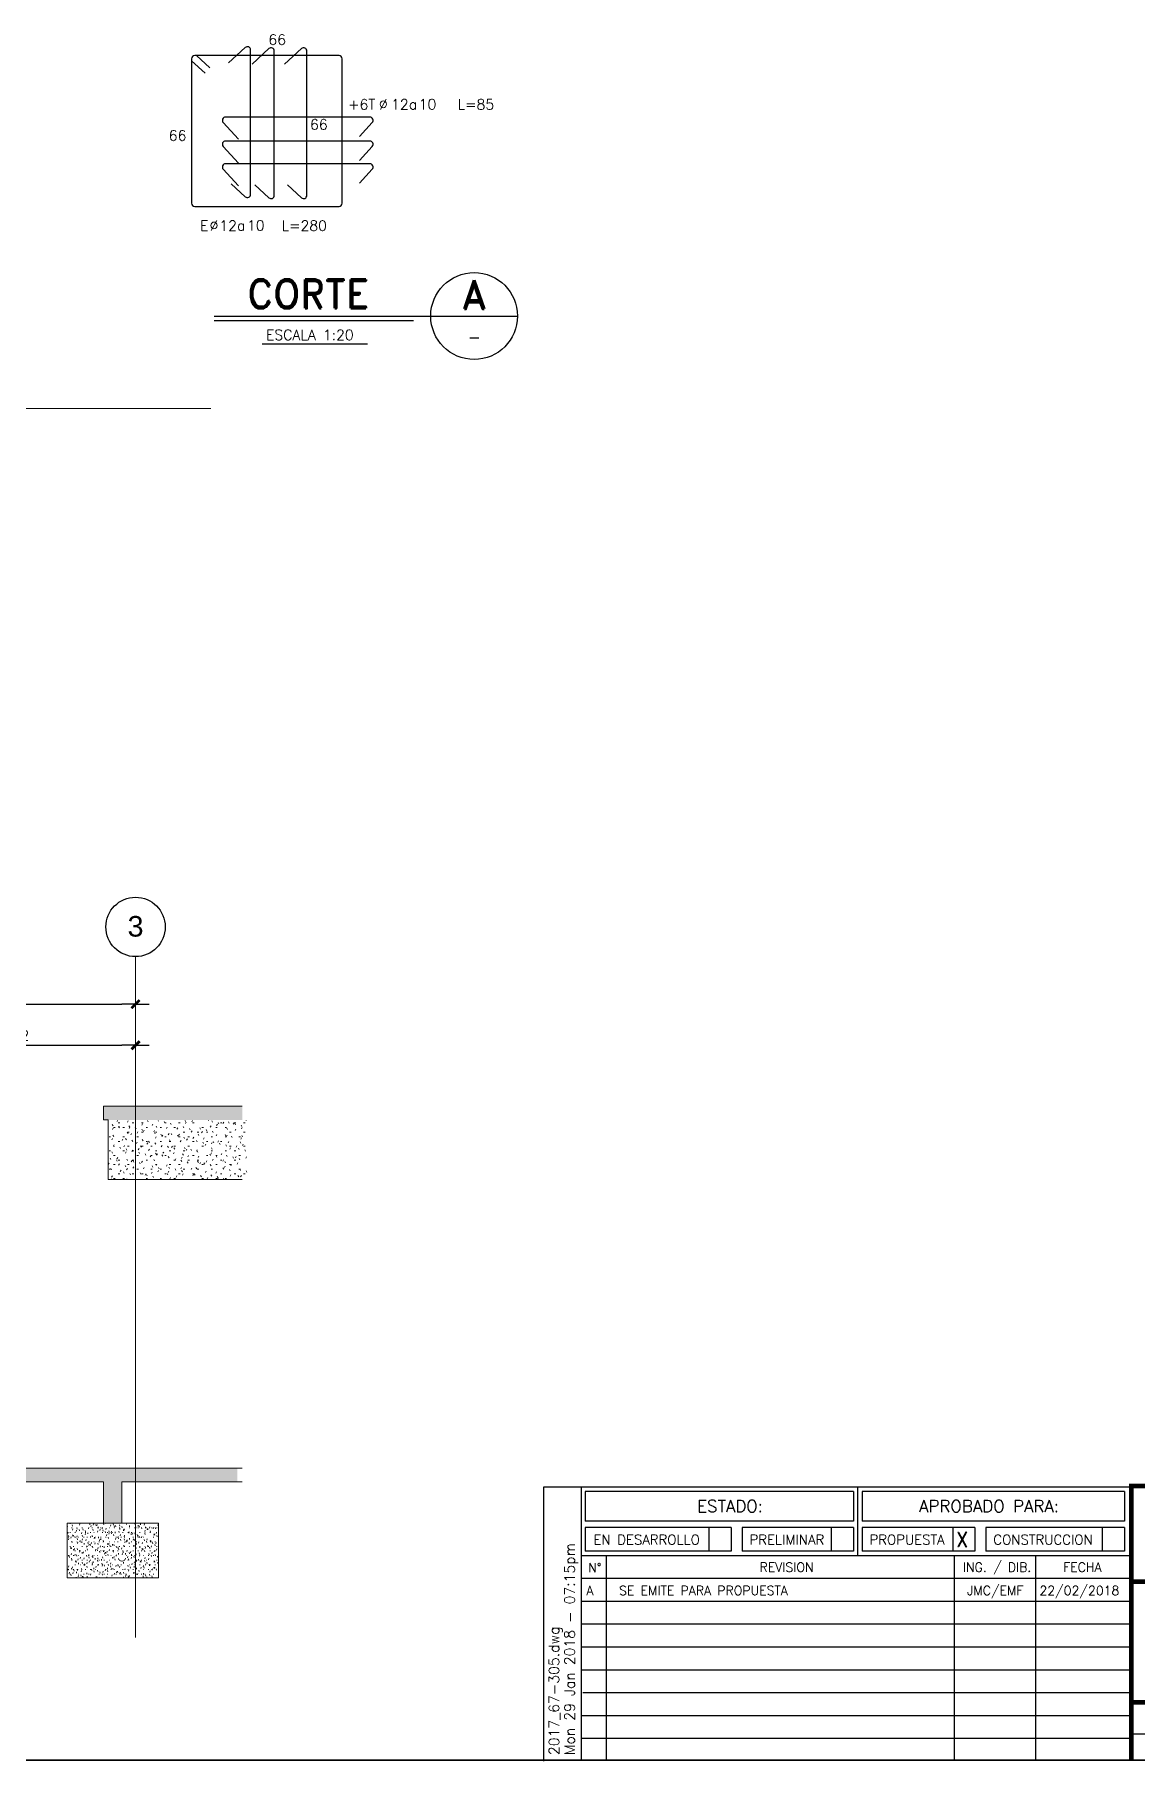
# Model space of a CAD drawing. Extents: x -9696 to 17719, y -11558 to 16829.
# Drawn here: x 3689 to 4895, y 66 to 1956 of the extents above; entities that cross this region are included whole.
import ezdxf
from ezdxf.enums import TextEntityAlignment as Align

# ---------------------------------------------------------------- set-up
doc = ezdxf.new("R2010")
doc.units = 0
doc.header["$LTSCALE"] = 30
doc.header["$MEASUREMENT"] = 0
doc.linetypes.add("EJEH'$0$RLE-PROYECCION", pattern=[0.71438, 0.47625, -0.23813])
doc.layers.get('0').update_dxf_attribs({"linetype": 'CONTINUOUS'})
for name, color, linetype in [("EJEE-E'$0$RLA-CORTES", 5, 'CONTINUOUS'), ("EJEE-E'$0$RLA-FE", 7, 'CONTINUOUS'), ("EJEH'$0$RLA-COTAS1", 2, 'CONTINUOUS'), ('FORMATO', 7, 'CONTINUOUS'), ('RLA-FORMATO', 7, 'CONTINUOUS')]:
    doc.layers.add(name, color=color, linetype=linetype)
for name, color, linetype, lineweight in [("EJEE-E'$0$RLA-NIVEL-1", 1, 'CONTINUOUS', 9), ("EJEH'$0$RLA-CONTORNO", 30, 'CONTINUOUS', 15), ("EJEH'$0$RLA-EJE", 3, 'CONTINUOUS', 25), ("EJEH'$0$RLA-EJES", 1, 'CONTINUOUS', 9)]:
    doc.layers.add(name, color=color, linetype=linetype, lineweight=lineweight)
doc.layers.add("EJEH'$0$RLA-ACHURADO", color=30, linetype="EJEH'$0$RLE-PROYECCION", lineweight=15, transparency=0.7)
doc.styles.add("EJEE-E'$0$RomanS", font='romans.shx', dxfattribs={"height": 11.25})
doc.styles.add("EJEE-E'$0$SIETE50", font='ROMAND.SHX', dxfattribs={"height": 31.5})
doc.styles.add("EJEH'$0$Arial_1", font='arial.ttf', dxfattribs={"height": 22.5})
doc.styles.add("EJEH'$0$RomanS", font='romans.shx', dxfattribs={"height": 11.25})
doc.styles.add('ROMAND', font='romand', dxfattribs={"height": 31.5})
doc.styles.add('ROMANS', font='romans.shx', dxfattribs={"height": 11.25})
doc.dimstyles.new("EJEH'$0$ING-50", dxfattribs={"dimscale": 50, "dimtxt": 0.27, "dimasz": 0.3, "dimexe": 0, "dimexo": 0, "dimgap": 0.1, "dimtad": 1, "dimdec": 1, "dimzin": 12, "dimdsep": 46, "dimtxsty": "EJEH'$0$RomanS", "dimblk": "EJEH'$0$TICK1", "dimblk1": "EJEH'$0$TICK1", "dimblk2": "EJEH'$0$TICK1", "dimcen": 0.09, "dimclrd": 2, "dimclre": 1, "dimclrt": 3, "dimadec": 0, "dimazin": 0, "dimtfac": 1, "dimtdec": 0, "dimtix": 1, "dimtmove": 2, "dimatfit": 3, "dimldrblk": "EJEH'$0$TICK1", "dimfxl": 0, "dimfxlon": 1, "dimtolj": 1, "dimtzin": 0, "dimarcsym": 0})

# ---------------------------------------------------------------- blocks, each defined once
blk = doc.blocks.new('viñeta-rl')
at = {"layer": 'RLA-FORMATO', "color": 2, "linetype": 'Continuous'}
for p, q in [((-797.5, 298.8), (-1441, 298.8)), ((-1441, 298.8), (-1441, -1.2)), ((-1400, 298.8), (-1400, 0)), ((-1395.5, 293.8), (-1395.5, 261.3)), ((-1101.9, 293.8), (-1395.5, 293.8)), ((-1101.9, 293.8), (-1101.9, 261.3)), ((-805.2, 293.8), (-1092.3, 293.8)), ((-1092.3, 293.8), (-1092.3, 261.3)), ((-805.2, 293.8), (-805.2, 261.3)), ((-1101.9, 261.3), (-1395.5, 261.3)), ((-1395.5, 254.6), (-1395.5, 228.6)), ((-1235.8, 254.6), (-1395.5, 254.6)), ((-1223.8, 254.6), (-1223.8, 228.6)), ((-1101.9, 254.6), (-1223.8, 254.6)), ((-805.2, 261.3), (-1092.3, 261.3)), ((-969, 254.6), (-1092.3, 254.6)), ((-805.2, 254.6), (-957, 254.6)), ((-1235.8, 228.6), (-1395.5, 228.6)), ((-1101.9, 228.6), (-1223.8, 228.6)), ((-969, 228.6), (-1092.3, 228.6)), ((-805.2, 228.6), (-957, 228.6)), ((-797.5, 223.6), (-1400, 223.6)), ((-1372.5, 223.6), (-1372.5, 0)), ((-991.5, 223.6), (-991.5, 0)), ((-902.5, 223.6), (-902.5, 0)), ((-797.5, 198.6), (-1400, 198.6)), ((-797.5, 173.6), (-1400, 173.6)), ((-797.5, 148.6), (-1400, 148.6)), ((-797.5, 123.6), (-1400, 123.6)), ((-797.5, 98.6), (-1400, 98.6)), ((-795.7, 73.6), (-1398.2, 73.6)), ((-797.5, 48.6), (-1400, 48.6)), ((-797.5, 23.6), (-1400, 23.6)), ((-797.5, 28.8), (-300, 28.8))]:
    blk.add_line(p, q, dxfattribs=at)
at = {"layer": 'RLA-FORMATO', "color": 3}
blk.add_line((-1097.1, 223.6), (-1097.1, 298.8), dxfattribs=at)
at = {"layer": 'RLA-FORMATO', "color": 2}
for p, q in [((-1260, 254.6), (-1260, 228.6)), ((-1235.8, 254.6), (-1235.8, 228.6)), ((-1126.1, 254.6), (-1126.1, 228.6)), ((-1101.9, 254.6), (-1101.9, 228.6)), ((-1092.3, 254.6), (-1092.3, 228.6)), ((-993.2, 254.6), (-993.2, 228.6)), ((-969, 254.6), (-969, 228.6)), ((-957, 254.6), (-957, 228.6)), ((-829.4, 254.6), (-829.4, 228.6)), ((-805.2, 254.6), (-805.2, 228.6))]:
    blk.add_line(p, q, dxfattribs=at)
at = {"layer": 'RLA-FORMATO', "color": 5, "const_width": 5}
for points in [[(0, 300), (-797.5, 300), (-797.5, 0)], [(0, 195.3), (-797.5, 195.3)], [(0, 63.3), (-797.5, 63.3)]]:
    blk.add_lwpolyline(points, dxfattribs=at)
at = {"layer": 'RLA-FORMATO', "color": 5, "style": 'ROMAND'}
for s, height, p in [('ESTADO:', 13.33, (-1236.9, 277.9)), ('APROBADO PARA:', 13.333, (-953.4, 277.9))]:
    blk.add_text(s, height=height, dxfattribs=at).set_placement(p, align=Align.MIDDLE)
at = {"layer": 'RLA-FORMATO', "color": 4, "style": 'ROMAND'}
for s, height, p in [('EN DESARROLLO', 10.667, (-1328.2, 241.3)), ('PRELIMINAR', 10.67, (-1174.7, 241.3)), ('PROPUESTA', 10.67, (-1043.1, 241.3)), ('CONSTRUCCION', 10.667, (-894.3, 241.3))]:
    blk.add_text(s, height=height, dxfattribs=at).set_placement(p, align=Align.MIDDLE)
at = {"layer": 'RLA-FORMATO', "color": 3, "linetype": 'Continuous', "style": 'ROMAND'}
blk.add_text('N%%D', height=10, dxfattribs=at).set_placement((-1385, 202.6), align=Align.BOTTOM_CENTER)
for s, p in [('REVISION', (-1175, 211.1)), ('ING.', (-969, 211.1)), ('/', (-944, 211.1)), ('DIB.', (-920, 211.1)), ('FECHA', (-851.2, 211.1))]:
    blk.add_text(s, height=10, dxfattribs=at).set_placement(p, align=Align.MIDDLE)
at = {"layer": 'RLA-FORMATO', "color": 4, "style": 'ROMAND'}
for tag, p in [('DESAR', (-1255.8, 233.3)), ('PRELIM', (-1123.1, 233.3)), ('PROP', (-989.6, 233.3)), ('CONST', (-823.7, 233.3))]:
    blk.add_attdef(tag, p, '', height=16, dxfattribs=at)
at = {"layer": 'RLA-FORMATO', "color": 2, "style": 'ROMANS'}
for tag, p, height in [('REVNO1', (-1394.1, 180.6), 10), ('DETNO1', (-1358.4, 180.6), 10), ('FECHA1', (-880.5, 180.6), 10), ('REVNO2', (-1394.1, 155.6), 10), ('DETNO2', (-1358.4, 155.6), 10), ('FECHA2', (-880.5, 155.6), 10), ('REVNO3', (-1394.1, 130.6), 10), ('DETNO3', (-1358.4, 130.6), 10), ('FECHA3', (-880.5, 130.6), 10), ('REVNO4', (-1394.1, 105.6), 10), ('DETNO4', (-1358.4, 105.6), 10), ('FECHA4', (-880.5, 105.6), 10), ('REVNO5', (-1394.1, 80.6), 11.2), ('DETNO5', (-1358.4, 80.6), 10), ('FECHA5', (-880.5, 80.6), 10), ('REVNO6', (-1392.3, 55.6), 10), ('DETNO6', (-1356.6, 55.6), 10), ('FECHA6', (-878.7, 55.6), 10), ('REVNO7', (-1394.1, 30.6), 10), ('DETNO7', (-1358.4, 30.6), 10), ('FECHA7', (-880.5, 30.6), 10), ('INGENIERO', (-741.1, 33.4), 10), ('DIBUJANTE', (-571.6, 33.4), 10), ('REVNO8', (-1394.1, 8.6), 10), ('DETNO8', (-1358.4, 8.6), 10), ('FECHA8', (-880.5, 8.6), 10), ('PROYECTISTA', (-740.9, 4.8), 10), ('INGENIERO', (-568.6, 4.6), 10)]:
    blk.add_attdef(tag, p, '', height=height, dxfattribs=at)
for tag, p in [('PERSNO1', (-946.6, 180.6)), ('PERSNO2', (-946.6, 155.6)), ('PERSNO3', (-946.6, 130.6)), ('PERSNO4', (-946.6, 105.6)), ('PERSNO5', (-946.6, 80.6)), ('PERSNO6', (-946.6, 55.6)), ('PERSNO7', (-946.6, 30.6)), ('PERSNO8', (-946.6, 8.6))]:
    blk.add_attdef(tag, text='', height=10, dxfattribs=at).set_placement(p, align=Align.CENTER)
at = {"layer": 'RLA-FORMATO', "color": 5, "style": 'ROMAND'}
blk.add_attdef('PROYECTO', text='', height=16.9, dxfattribs=at).set_placement((-289.2, 165), align=Align.MIDDLE)
for tag, p in [('TITULO1', (-568, 108.2)), ('TITULO2', (-568, 74.2))]:
    blk.add_attdef(tag, p, '', height=20, dxfattribs=at)
at = {"layer": 'RLA-FORMATO', "color": 2, "style": 'ROMANS'}
for tag, p in [('NOMARCH', (-1424, 5.5)), ('FECHA', (-1406.9, 5.5))]:
    blk.add_attdef(tag, p, '', height=11.2, rotation=90, dxfattribs=at)
at = {"layer": 'RLA-FORMATO', "color": 5, "style": 'ROMAND', "width": 0.967839}
blk.add_attdef('NUMERO', text='', height=24, dxfattribs=at).set_placement((-290.3, 13.3), (-62.4, 13.3), align=Align.FIT)
at = {"layer": 'RLA-FORMATO', "color": 5, "style": 'ROMAND', "flags": 12}
blk.add_attdef('REVISION', text='', height=24, dxfattribs=at).set_placement((-24.5, 25.3), align=Align.MIDDLE)
blk = doc.blocks.new("EJEE-E'$0$TITULO_CORTE")
at = {"layer": "EJEE-E'$0$RLA-CORTES", "color": 6}
for p, q in [((-45.8, -250), (286.2, -250)), ((-45.8, -255), (172.2, -255))]:
    blk.add_line(p, q, dxfattribs=at)
at = {"layer": "EJEE-E'$0$RLA-CORTES", "color": 3}
blk.add_line((6.6, -280.5), (122.1, -280.5), dxfattribs=at)
blk.add_circle((238.7, -250), 47.5, dxfattribs=at)
at = {"layer": "EJEE-E'$0$RLA-CORTES", "color": 6, "style": "EJEE-E'$0$SIETE50"}
blk.add_text('CORTE', height=31.5, dxfattribs=at).set_placement((-9.6, -241.4))
at = {"layer": "EJEE-E'$0$RLA-CORTES", "color": 6, "style": "EJEE-E'$0$SIETE50", "flags": 12}
blk.add_attdef('CORTE', text='', height=31.5, dxfattribs=at).set_placement((238.8, -226.4), align=Align.MIDDLE_CENTER)
at = {"layer": "EJEE-E'$0$RLA-CORTES", "color": 3, "style": "EJEE-E'$0$RomanS", "flags": 12}
blk.add_attdef('ESCALA', (10.9, -276.3), '', height=11.2, dxfattribs=at)
blk.add_attdef('PLANO', text='', height=13, dxfattribs=at).set_placement((238.9, -272.8), align=Align.MIDDLE)
blk = doc.blocks.new('*U163')
for p, q in [((5, 29.3), (19.8, 15.8)), ((10.3, 35), (25.1, 21.5))]:
    blk.add_line(p, q)
at = {"layer": "EJEE-E'$0$RLA-CORTES", "color": 0}
for p, q in [((5, 31.5), (5, -126.5)), ((166.5, 35), (8.5, 35)), ((170, -126.5), (170, 31.5)), ((8.5, -130), (166.5, -130))]:
    blk.add_line(p, q, dxfattribs=at)
for centre, start, end in [((8.5, 31.5), 90, 180), ((166.5, 31.5), 0, 90), ((8.5, -126.5), 180, 270), ((166.5, -126.5), 270, 0)]:
    blk.add_arc(centre, 3.5, start, end, dxfattribs=at)
at = {"layer": "EJEE-E'$0$RLA-FE", "color": 3, "style": "EJEE-E'$0$RomanS"}
for tag, flags, p in [('PARCIAL1', 8, (98.8, 46.7)), ('DIAM', 12, (45, -156.8))]:
    blk.add_attdef(tag, text='', height=11.2, dxfattribs=dict(at, flags=flags)).set_placement(p, align=Align.CENTER)
at = {"layer": "EJEE-E'$0$RLA-FE", "color": 3, "style": "EJEE-E'$0$RomanS", "flags": 8}
for tag, p in [('PARCIAL2', (-0.6, -58.1)), ('ESTRIBO', (23.5, -156.8))]:
    blk.add_attdef(tag, text='', height=11.2, dxfattribs=at).set_placement(p, align=Align.RIGHT)
at = {"layer": "EJEE-E'$0$RLA-FE", "color": 3, "style": "EJEE-E'$0$RomanS"}
for tag, p, flags in [('PHI', (24.7, -156.5), 12), ('A', (54.8, -156.5), 12), ('ESP', (65.7, -156.5), 12), ('TEXTO_FE1', (103.6, -156.8), 8), ('TIPO', (99.4, -210.2), 13), ('CORTE', (85.6, -229.2), 13), ('NUM', (93.5, -248.9), 13)]:
    blk.add_attdef(tag, p, '', height=11.2, dxfattribs=dict(at, flags=flags))
blk = doc.blocks.new('*U60')
at = {"layer": "EJEE-E'$0$RLA-CORTES", "color": 0}
for p, q in [((-2.4, 25.2), (-20.8, 8.3)), ((3.5, -135.4), (3.5, 22.6)), ((-17.7, -123.9), (-2.4, -138))]:
    blk.add_line(p, q, dxfattribs=at)
for centre, start, end in [((0, 22.6), 0, 132.4703), ((0, -135.4), 227.5297, 0)]:
    blk.add_arc(centre, 3.5, start, end, dxfattribs=at)
at = {"layer": "EJEE-E'$0$RLA-CORTES", "color": 3, "style": "EJEE-E'$0$RomanS", "flags": 12}
blk.add_attdef('ALT', text='', height=11.2, dxfattribs=at).set_placement((226.2, -215), align=Align.CENTER)
at = {"layer": "EJEE-E'$0$RLA-FE", "color": 3, "style": "EJEE-E'$0$RomanS", "flags": 8}
blk.add_attdef('TRABA', text='', height=11.2, dxfattribs=at).set_placement((78.5, -41.5), align=Align.RIGHT)
at = {"layer": "EJEE-E'$0$RLA-FE", "color": 3, "style": "EJEE-E'$0$RomanS"}
for tag, p, flags in [('PHI', (82.4, -41.3), 12), ('A', (115.1, -41.3), 12), ('ESP', (126, -41.3), 12), ('TEXTO_FE1', (168.6, -41.5), 8), ('PARCIAL1', (7, -63.4), 8), ('TIPO', (209.9, -160.3), 13), ('CORTE', (196, -179.2), 13), ('NUM', (205.3, -198), 13)]:
    blk.add_attdef(tag, p, '', height=11.2, dxfattribs=dict(at, flags=flags))
at = {"layer": "EJEE-E'$0$RLA-FE", "color": 3, "style": "EJEE-E'$0$RomanS", "flags": 12}
blk.add_attdef('DIAM', text='', height=11.2, dxfattribs=at).set_placement((105.3, -41.5), align=Align.CENTER)
blk = doc.blocks.new('*U61')
at = {"layer": "EJEE-E'$0$RLA-CORTES", "color": 0}
for p, q in [((79, -52.9), (-79, -52.9)), ((-81.6, -58.8), (-64.7, -77.2)), ((67.5, -74.1), (81.6, -58.8))]:
    blk.add_line(p, q, dxfattribs=at)
for centre, start, end in [((-79, -56.4), 90, 222.4703), ((79, -56.4), 317.5297, 90)]:
    blk.add_arc(centre, 3.5, start, end, dxfattribs=at)
at = {"layer": "EJEE-E'$0$RLA-CORTES", "color": 3, "style": "EJEE-E'$0$RomanS", "flags": 12}
blk.add_attdef('ALT', text='', height=11.2, dxfattribs=at).set_placement((226.2, -215), align=Align.CENTER)
at = {"layer": "EJEE-E'$0$RLA-FE", "color": 3, "style": "EJEE-E'$0$RomanS", "flags": 13}
for tag, p in [('TIPO', (209.9, -160.3)), ('CORTE', (196, -179.2)), ('NUM', (205.3, -198))]:
    blk.add_attdef(tag, p, '', height=11.2, dxfattribs=at)
blk = doc.blocks.new('*U70')
at = {"layer": "EJEE-E'$0$RLA-CORTES", "color": 0}
for p, q in [((-2.4, 25.2), (-20.8, 8.3)), ((3.5, -135.4), (3.5, 22.6)), ((-17.7, -123.9), (-2.4, -138))]:
    blk.add_line(p, q, dxfattribs=at)
for centre, start, end in [((0, 22.6), 0, 132.4703), ((0, -135.4), 227.5297, 0)]:
    blk.add_arc(centre, 3.5, start, end, dxfattribs=at)
at = {"layer": "EJEE-E'$0$RLA-CORTES", "color": 3, "style": "EJEE-E'$0$RomanS", "flags": 12}
blk.add_attdef('ALT', text='', height=11.2, dxfattribs=at).set_placement((226.2, -215), align=Align.CENTER)
at = {"layer": "EJEE-E'$0$RLA-FE", "color": 3, "style": "EJEE-E'$0$RomanS", "flags": 13}
for tag, p in [('TIPO', (209.9, -160.3)), ('CORTE', (196, -179.2)), ('NUM', (205.3, -198))]:
    blk.add_attdef(tag, p, '', height=11.2, dxfattribs=at)
blk = doc.blocks.new("EJEE-E'")
at = {"layer": "EJEE-E'$0$RLA-NIVEL-1"}
blk.add_line((1543.08, -957), (2056.81, -957), dxfattribs=at)
at = {"layer": "EJEE-E'$0$RLA-CORTES"}
ref = blk.add_blockref("EJEE-E'$0$TITULO_CORTE", (2106.23, -605.75), dxfattribs=at)
ref.add_attrib('ESCALA', 'ESCALA 1:20', (2117.11, -882.01), dxfattribs={"color": 3, "height": 11.25, "style": "EJEE-E'$0$RomanS"})
ref.add_attrib('CORTE', 'A', dxfattribs={"color": 6, "height": 31.5, "style": "EJEE-E'$0$SIETE50"}).set_placement((2345.02, -832.15), align=Align.MIDDLE_CENTER)
ref.add_attrib('PLANO', '-', dxfattribs={"color": 3, "height": 13, "style": "EJEE-E'$0$RomanS"}).set_placement((2345.1, -878.55), align=Align.MIDDLE)
at = {"layer": "EJEE-E'$0$RLA-FE"}
for name, p in [('*U70', (2096.74, -587.2)), ('*U70', (2122.64, -588.38)), ('*U61', (2151.79, -585.22)), ('*U61', (2151.79, -611.36)), ('*U61', (2151.79, -636.26))]:
    blk.add_blockref(name, p, dxfattribs=at)
ref = blk.add_blockref('*U60', (2158.3, -588.38), dxfattribs=at)
ref.add_attrib('DIAM', '12', dxfattribs={"color": 3, "height": 11.25, "style": "EJEE-E'$0$RomanS"}).set_placement((2263.63, -629.9), align=Align.CENTER)
ref.add_attrib('TRABA', '+6T', dxfattribs={"color": 3, "height": 11.25, "style": "EJEE-E'$0$RomanS"}).set_placement((2236.82, -629.9), align=Align.RIGHT)
ref.add_attrib('TEXTO_FE1', 'L=85', (2326.85, -629.9), dxfattribs={"color": 3, "height": 11.25, "style": "EJEE-E'$0$RomanS"})
ref.add_attrib('PHI', '%%C', (2240.71, -629.69), dxfattribs={"color": 3, "height": 11.25, "style": "EJEE-E'$0$RomanS"})
ref.add_attrib('A', 'a', (2273.43, -629.69), dxfattribs={"color": 3, "height": 11.25, "style": "EJEE-E'$0$RomanS"})
ref.add_attrib('ESP', '10', (2284.28, -629.69), dxfattribs={"color": 3, "height": 11.25, "style": "EJEE-E'$0$RomanS"})
ref.add_attrib('PARCIAL1', '66', (2165.32, -651.75), dxfattribs={"color": 3, "height": 11.25, "style": "EJEE-E'$0$RomanS"})
ref = blk.add_blockref('*U163', (2030.56, -605.75), dxfattribs=at)
ref.add_attrib('DIAM', '12', dxfattribs={"color": 3, "height": 11.25, "style": "EJEE-E'$0$RomanS"}).set_placement((2075.58, -762.51), align=Align.CENTER)
ref.add_attrib('ESTRIBO', 'E', dxfattribs={"color": 3, "height": 11.25, "style": "EJEE-E'$0$RomanS"}).set_placement((2054.08, -762.51), align=Align.RIGHT)
ref.add_attrib('TEXTO_FE1', 'L=280', (2134.15, -762.51), dxfattribs={"color": 3, "height": 11.25, "style": "EJEE-E'$0$RomanS"})
ref.add_attrib('PHI', '%%C', (2055.28, -762.3), dxfattribs={"color": 3, "height": 11.25, "style": "EJEE-E'$0$RomanS"})
ref.add_attrib('A', 'a', (2085.37, -762.3), dxfattribs={"color": 3, "height": 11.25, "style": "EJEE-E'$0$RomanS"})
ref.add_attrib('ESP', '10', (2096.22, -762.3), dxfattribs={"color": 3, "height": 11.25, "style": "EJEE-E'$0$RomanS"})
ref.add_attrib('PARCIAL1', '66', dxfattribs={"color": 3, "height": 11.25, "style": "EJEE-E'$0$RomanS"}).set_placement((2129.39, -559.01), align=Align.CENTER)
ref.add_attrib('PARCIAL2', '66', dxfattribs={"color": 3, "height": 11.25, "style": "EJEE-E'$0$RomanS"}).set_placement((2029.95, -663.89), align=Align.RIGHT)
blk = doc.blocks.new("EJEH'$0$Grid - RLE-EJE-192293-EJE H_")
at = {"layer": "EJEH'$0$RLA-EJE"}
blk.add_circle((-1204.8, 191.2), 32.5, dxfattribs=at)
blk = doc.blocks.new("EJEH'$0$TICK1")
at = {"color": 2}
for points in [[(0, 0), (-1, 0)], [(0, 0), (1, 0)]]:
    blk.add_lwpolyline(points, dxfattribs=at)
at = {"color": 2, "const_width": 0.2}
blk.add_lwpolyline([(-0.3, -0.3), (0.3, 0.3)], dxfattribs=at)
blk = doc.blocks.new("EJEH'$0$DIMBLOCK1-EJE H_")
at = {"layer": "EJEH'$0$RLA-COTAS1", "color": 2, "lineweight": -2, "transparency": 16777216}
blk.add_line((-2408.5, 106.7), (-1219.8, 106.7), dxfattribs=at)
at = {"layer": "EJEH'$0$RLA-COTAS1", "color": 2, "lineweight": -2, "transparency": 16777216, "xscale": 15, "yscale": 15, "zscale": 15, "rotation": 180}
blk.add_blockref("EJEH'$0$TICK1", (-2423.5, 106.7), dxfattribs=at)
at = {"layer": "EJEH'$0$RLA-COTAS1", "color": 2, "lineweight": -2, "transparency": 16777216, "xscale": 15, "yscale": 15, "zscale": 15}
blk.add_blockref("EJEH'$0$TICK1", (-1204.8, 106.7), dxfattribs=at)
at = {"layer": "EJEH'$0$RLA-COTAS1", "color": 3, "transparency": 16777216, "insert": (-1814.1, 117.4), "char_height": 11.25, "attachment_point": 5, "style": "EJEH'$0$RomanS"}
blk.add_mtext('\\A1;1218.7', dxfattribs=at)
blk = doc.blocks.new("EJEH'$0$DIMBLOCK4-EJE H_")
at = {"layer": "EJEH'$0$RLA-COTAS1", "color": 2, "lineweight": -2, "transparency": 16777216}
blk.add_line((-1466, 61.7), (-1219.8, 61.7), dxfattribs=at)
at = {"layer": "EJEH'$0$RLA-COTAS1", "color": 2, "lineweight": -2, "transparency": 16777216, "xscale": 15, "yscale": 15, "zscale": 15, "rotation": 180}
blk.add_blockref("EJEH'$0$TICK1", (-1481, 61.7), dxfattribs=at)
at = {"layer": "EJEH'$0$RLA-COTAS1", "color": 2, "lineweight": -2, "transparency": 16777216, "xscale": 15, "yscale": 15, "zscale": 15}
blk.add_blockref("EJEH'$0$TICK1", (-1204.8, 61.7), dxfattribs=at)
at = {"layer": "EJEH'$0$RLA-COTAS1", "color": 3, "transparency": 16777216, "insert": (-1342.9, 72.4), "char_height": 11.25, "attachment_point": 5, "style": "EJEH'$0$RomanS"}
blk.add_mtext('\\A1;276.2', dxfattribs=at)
blk = doc.blocks.new("EJEH'")
at = {"layer": "EJEH'$0$RLA-ACHURADO"}
h = blk.add_hatch(dxfattribs=at)
h.set_pattern_fill('SAND - DENSE', color=256, style=0, pattern_type=2)
h.set_pattern_definition([(0, (-1822.903, -1531.879), (20.32, 5.08), [1.676, -13.564, 1.676, -13.564, -81.28]), (0, (-1822.903, -1531.879), (20.32, 5.08), [-30.48, 1.676, -28.804, 1.676, -13.564, -35.56]), (0, (-1822.903, -1531.879), (20.32, 5.08), [-76.2, 1.676, -8.484, 1.676, -23.724]), (120, (-1815.283, -1529.339), (-14.559409, 15.057636), [1.676, -13.564, 1.676, -13.564, -81.28]), (120, (-1815.283, -1529.339), (-14.559409, 15.057636), [-30.48, 1.676, -28.804, 1.676, -13.564, -35.56]), (120, (-1815.283, -1529.339), (-14.559409, 15.057636), [-76.2, 1.676, -8.484, 1.676, -23.724]), (240, (-1812.743, -1519.179), (-5.760591, -20.137636), [1.676, -13.564, 1.676, -13.564, -81.28]), (240, (-1812.743, -1519.179), (-5.760591, -20.137636), [-30.48, 1.676, -28.804, 1.676, -13.564, -35.56]), (240, (-1812.743, -1519.179), (-5.760591, -20.137636), [-76.2, 1.676, -8.484, 1.676, -23.724])])
h.paths.add_polyline_path([(-1863.93, -85), (-1466.04, -85), (-1466.04, -5), (-2440.44, -5), (-2440.44, -85)])
h.paths.add_polyline_path([(-1239.82, -20), (-1087.97, -20), (-1087.97, -5), (-1239.82, -5)])
h = blk.add_hatch(dxfattribs=at)
h.set_pattern_fill('SAND - DENSE', color=256, style=0, pattern_type=2)
h.set_pattern_definition([(0, (-1817.8863, -1596.879), (20.32, 5.08), [1.676, -13.564, 1.676, -13.564, -81.28]), (0, (-1817.8863, -1596.879), (20.32, 5.08), [-30.48, 1.676, -28.804, 1.676, -13.564, -35.56]), (0, (-1817.8863, -1596.879), (20.32, 5.08), [-76.2, 1.676, -8.484, 1.676, -23.724]), (120, (-1810.2663, -1594.339), (-14.559409, 15.057636), [1.676, -13.564, 1.676, -13.564, -81.28]), (120, (-1810.2663, -1594.339), (-14.559409, 15.057636), [-30.48, 1.676, -28.804, 1.676, -13.564, -35.56]), (120, (-1810.2663, -1594.339), (-14.559409, 15.057636), [-76.2, 1.676, -8.484, 1.676, -23.724]), (240, (-1807.7263, -1584.179), (-5.760591, -20.137636), [1.676, -13.564, 1.676, -13.564, -81.28]), (240, (-1807.7263, -1584.179), (-5.760591, -20.137636), [-30.48, 1.676, -28.804, 1.676, -13.564, -35.56]), (240, (-1807.7263, -1584.179), (-5.760591, -20.137636), [-76.2, 1.676, -8.484, 1.676, -23.724])])
h.paths.add_polyline_path([(-1234.8, -85), (-1082.95, -85), (-1082.95, -20.76), (-1234.8, -20.76)])
h = blk.add_hatch(dxfattribs=at)
h.set_pattern_fill('SAND - DENSE', color=256, style=0, pattern_type=2)
h.set_pattern_definition([(0, (-3035.617, -1927.879), (20.32, 5.08), [1.676, -13.564, 1.676, -13.564, -81.28]), (0, (-3035.617, -1927.879), (20.32, 5.08), [-30.48, 1.676, -28.804, 1.676, -13.564, -35.56]), (0, (-3035.617, -1927.879), (20.32, 5.08), [-76.2, 1.676, -8.484, 1.676, -23.724]), (120, (-3027.997, -1925.339), (-14.559409, 15.057636), [1.676, -13.564, 1.676, -13.564, -81.28]), (120, (-3027.997, -1925.339), (-14.559409, 15.057636), [-30.48, 1.676, -28.804, 1.676, -13.564, -35.56]), (120, (-3027.997, -1925.339), (-14.559409, 15.057636), [-76.2, 1.676, -8.484, 1.676, -23.724]), (240, (-3025.457, -1915.179), (-5.760591, -20.137636), [1.676, -13.564, 1.676, -13.564, -81.28]), (240, (-3025.457, -1915.179), (-5.760591, -20.137636), [-30.48, 1.676, -28.804, 1.676, -13.564, -35.56]), (240, (-3025.457, -1915.179), (-5.760591, -20.137636), [-76.2, 1.676, -8.484, 1.676, -23.724])])
h.paths.add_polyline_path([(-2452.53, -416), (-1093.44, -416), (-1093.44, -401), (-2452.53, -401)])
h = blk.add_hatch(dxfattribs=at)
h.set_pattern_fill('SAND - DENSE', color=256, style=0, pattern_type=2)
h.set_pattern_definition([(0, (-2206.369, -1531.879), (0.001, 5.08), [0, 0, 0, 0, -0.002]), (0, (-2206.369, -1531.879), (0.001, 5.08), [-0.001, 0, -0.001, 0, 0, -0.001]), (0, (-2206.369, -1531.879), (0.001, 5.08), [-0.002, 0, 0, 0, -0.001]), (90.00099999999999, (-2206.369, -1529.339), (-0.0003514744047510961, 20.13799999693281), [1.452, -11.746, 1.452, -11.746, -70.391]), (90.00099999999999, (-2206.369, -1529.339), (-0.0003514744047510961, 20.13799999693281), [-26.396, 1.452, -24.945, 1.452, -11.746, -30.796]), (90.00099999999999, (-2206.369, -1529.339), (-0.0003514744047510961, 20.13799999693281), [-65.991, 1.452, -7.347, 1.452, -20.545]), (269.999, (-2206.369, -1519.179), (-0.0002628116787536997, -15.05799999770653), [1.452, -11.746, 1.452, -11.746, -70.391]), (269.999, (-2206.369, -1519.179), (-0.0002628116787536997, -15.05799999770653), [-26.396, 1.452, -24.945, 1.452, -11.746, -30.796]), (269.999, (-2206.369, -1519.179), (-0.0002628116787536997, -15.05799999770653), [-65.991, 1.452, -7.347, 1.452, -20.545])])
h.paths.add_polyline_path([(-1219.82, -461), (-1219.82, -416), (-1239.82, -416), (-1239.82, -461)], flags=0)
h = blk.add_hatch(dxfattribs=at)
h.set_pattern_fill('SAND - DENSE', color=256, style=0, pattern_type=2)
h.set_pattern_definition([(0, (-2348.418, -1531.879), (7.448, 5.08), [0.614, -4.972, 0.614, -4.972, -29.792]), (0, (-2348.418, -1531.879), (7.448, 5.08), [-11.172, 0.614, -10.558, 0.614, -4.972, -13.034]), (0, (-2348.418, -1531.879), (7.448, 5.08), [-27.93, 0.614, -3.11, 0.614, -8.696]), (101.949, (-2345.625, -1529.339), (-5.336133, 15.057463), [1.484, -12.007, 1.484, -83.956]), (101.949, (-2345.625, -1529.339), (-5.336133, 15.057463), [-14.974, -12.007, 1.484, -25.497, -44.968]), (101.949, (-2345.625, -1529.339), (-5.336133, 15.057463), [-53.962, 1.484, -12.007, 1.484, -29.994]), (101.949, (-2345.625, -1529.339), (-5.336133, 15.057463), [-68.937, -7.51, 1.484, -21]), (258.051, (-2344.694, -1519.179), (-2.1119577, -20.1370625), [1.484, -12.007, 1.484, -83.956]), (258.051, (-2344.694, -1519.179), (-2.1119577, -20.1370625), [-14.974, -12.007, 1.484, -25.497, -44.968]), (258.051, (-2344.694, -1519.179), (-2.1119577, -20.1370625), [-53.962, 1.484, -12.007, 1.484, -29.994]), (258.051, (-2344.694, -1519.179), (-2.1119577, -20.1370625), [-68.937, -7.51, 1.484, -21])])
h.paths.add_polyline_path([(-1279.82, -521), (-1179.82, -521), (-1179.82, -461), (-1279.82, -461)], flags=0)
at = {"layer": "EJEH'$0$RLA-CONTORNO"}
for p, q in [((-1087.97, -5), (-1239.82, -5)), ((-1239.82, -5), (-1239.82, -20)), ((-1239.82, -20), (-1234.8, -20)), ((-1234.8, -20), (-1234.8, -85)), ((-1234.8, -85), (-1174.8, -85)), ((-1174.8, -85), (-1087.97, -85)), ((-1087.97, -401), (-2429.98, -401)), ((-2429.98, -416), (-1239.82, -416)), ((-1239.82, -416), (-1239.82, -461)), ((-1219.82, -416), (-1087.97, -416)), ((-1219.82, -461), (-1219.82, -416)), ((-1239.82, -461), (-1279.82, -461)), ((-1279.82, -461), (-1279.82, -521)), ((-1219.82, -461), (-1239.82, -461)), ((-1239.82, -461), (-1219.82, -461)), ((-1179.82, -461), (-1219.82, -461)), ((-1179.82, -521), (-1179.82, -461)), ((-1279.82, -521), (-1179.82, -521))]:
    blk.add_line(p, q, dxfattribs=at)
at = {"layer": "EJEH'$0$RLA-EJES"}
blk.add_line((-1204.82, -586.17), (-1204.82, 158.66), dxfattribs=at)
at = {"layer": "EJEH'$0$RLA-EJE"}
blk.add_blockref("EJEH'$0$Grid - RLE-EJE-192293-EJE H_", (0, 0), dxfattribs=at)
at = {"layer": "EJEH'$0$RLA-EJE", "color": 5, "insert": (-1204.82, 203.12), "char_height": 22.5, "width": 20.9352, "attachment_point": 2, "line_spacing_factor": 0.941778, "style": "EJEH'$0$Arial_1"}
blk.add_mtext('3', dxfattribs=at)
at = {"layer": "EJEH'$0$RLA-COTAS1"}
for base, p1, p2, picture, middle in [((-1204.8159, 106.7497), (-2423.4717, 111.7497), (-1204.8159, 111.7497), "EJEH'$0$DIMBLOCK1-EJE H_", (-1814.1438, 117.3747)), ((-1204.82, 61.75), (-1481.04, 66.75), (-1204.82, 66.75), "EJEH'$0$DIMBLOCK4-EJE H_", (-1342.93, 72.37))]:
    dim = blk.add_linear_dim(base=base, p1=p1, p2=p2, dimstyle="EJEH'$0$ING-50", override={"dimexe": 0, "dimexo": 0, "dimdec": 1, "dimfxl": 0, "dimfxlon": 1}, dxfattribs=at)
    dim.commit()
    dim.dimension.update_dxf_attribs({"geometry": picture, "text_midpoint": middle})

msp = doc.modelspace()

# ---------------------------------------------------------------- linework, layer by layer
at = {"layer": 'RLA-FORMATO', "color": 6, "linetype": 'Continuous'}
for p, q in [((-58.1, 68.1), (5686.9, 68.1)), ((5686.9, 68.1), (426.9, 68.1))]:
    msp.add_line(p, q, dxfattribs=at)

# ---------------------------------------------------------------- block references
for name, p in [("EJEE-E'", (1824.9, 2503.8)), ("EJEH'", (5004, 788.5))]:
    msp.add_blockref(name, p)
at = {"layer": 'RLA-FORMATO'}
ref = msp.add_blockref('viñeta-rl', (5686.9, 68.1), dxfattribs=at)
ref.add_attrib('NOMARCH', '2017_67-305.dwg', (4262.9, 73.6), dxfattribs={"layer": '0', "color": 2, "height": 11.25, "rotation": 90, "style": 'ROMANS'})
ref.add_attrib('FECHA', 'Mon 29 Jan 2018 - 07:15pm', (4280, 73.6), dxfattribs={"layer": '0', "color": 2, "height": 11.25, "rotation": 90, "style": 'ROMANS'})
ref.add_attrib('PROP', 'X', (4697.3, 301.4), dxfattribs={"layer": 'FORMATO', "color": 4, "height": 16, "style": 'ROMAND'})
ref.add_attrib('REVNO1', 'A', (4292.8, 248.7), dxfattribs={"layer": 'FORMATO', "color": 2, "height": 10, "style": 'ROMANS'})
ref.add_attrib('DETNO1', 'SE EMITE PARA PROPUESTA', (4328.5, 248.7), dxfattribs={"layer": 'FORMATO', "color": 2, "height": 10, "style": 'ROMANS'})
ref.add_attrib('PERSNO1', 'JMC/EMF', dxfattribs={"layer": 'FORMATO', "color": 2, "height": 10, "style": 'ROMANS'}).set_placement((4740.3, 248.7), align=Align.CENTER)
ref.add_attrib('FECHA1', '22/02/2018', (4788.7, 248.7), dxfattribs={"layer": 'FORMATO', "color": 2, "height": 10, "style": 'ROMANS'})

doc.saveas('drawing.dxf')
